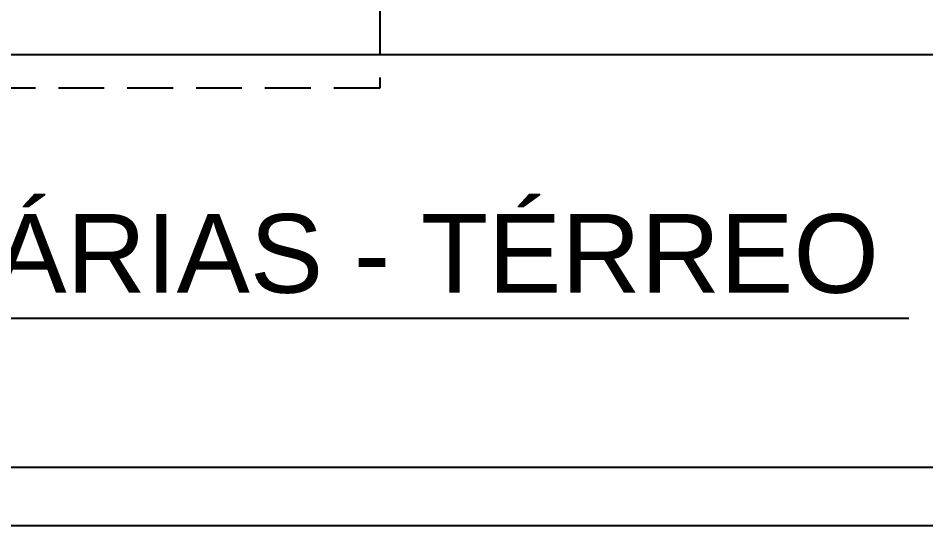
# Model space of a CAD drawing. Header units: millimetres. Extents: x 1111 to 1959, y -391 to -319.
# Drawn here: x 1402.59 to 1414.27, y -390.89 to -384.36 of the extents above; entities that cross this region are included whole.
import ezdxf
from ezdxf.enums import TextEntityAlignment as Align

# ---------------------------------------------------------------- set-up
doc = ezdxf.new("R2010")
doc.units = ezdxf.units.MM
doc.linetypes.add('HIDDEN', pattern=[0.375, 0.25, -0.125])
for name, color, linetype in [('ARQ-ALVENARIA', 4, 'Continuous'), ('ARQ-PENA-02', 2, 'Continuous'), ('ARQ-SÍMBOLOS', 2, 'Continuous'), ('ARQ-TEXTO2', 2, 'Continuous'), ('ARQ-TEXTO4', 4, 'Continuous'), ('CERCAD-1', 1, 'Continuous'), ('CERCAD-2', 7, 'Continuous')]:
    doc.layers.add(name, color=color, linetype=linetype)
doc.styles.add('ARIAL', font='arial.ttf', dxfattribs={"height": 2})
doc.styles.add('ROMANS', font='romans')

# ---------------------------------------------------------------- blocks, each defined once
blk = doc.blocks.new('*U257')
at = {"layer": 'ARQ-SÍMBOLOS'}
blk.add_line((0.6, 0), (12.612, 0), dxfattribs=at)
at = {"layer": 'ARQ-TEXTO2', "style": 'ROMANS'}
blk.add_attdef('ESCALA1', text='', height=0.2, dxfattribs=at).set_placement((0.9509, -0.1494), align=Align.TOP_LEFT)
at = {"layer": 'ARQ-TEXTO4', "style": 'ARIAL'}
blk.add_attdef('TITULODODESENHO', (0.9509, 0.1458), '', height=0.45, dxfattribs=at)
blk.add_attdef('0', text='', height=0.45, dxfattribs=at).set_placement((0, 0), align=Align.MIDDLE)
blk = doc.blocks.new('01')
at = {"layer": 'ARQ-ALVENARIA', "color": 8, "linetype": 'HIDDEN', "ltscale": 1.5}
blk.add_lwpolyline([(1144.924, -331.3113), (1144.924, -333.0863), (1129.0777, -333.0863)], dxfattribs=at)
at = {"layer": 'ARQ-PENA-02', "color": 8}
blk.add_line((1141.524, -332.8113), (1152.324, -332.8113), dxfattribs=at)

msp = doc.modelspace()

# ---------------------------------------------------------------- linework, layer by layer
at = {"layer": 'CERCAD-1'}
msp.add_lwpolyline([(1442.263, -390.141), (1379.263, -390.141), (1379.263, -347.241), (1442.263, -347.241)], close=True, dxfattribs=at)
at = {"layer": 'CERCAD-2'}
msp.add_line((1443.013, -390.891), (1375.888, -390.891), dxfattribs=at)

# ---------------------------------------------------------------- block references
at = {"xscale": 1.574902874475, "yscale": 1.574902874475, "zscale": 1.574902874475}
msp.add_blockref('01', (-395.902, 139.317), dxfattribs=at)
at = {"layer": 'ARQ-SÍMBOLOS'}
ref = msp.add_blockref('*U257', (1385.672, -388.222), dxfattribs=dict(at, xscale=2.25, yscale=2.25, zscale=2.25))
ref.add_attrib('TITULODODESENHO', 'INSTALAÇÕES SANITÁRIAS - TÉRREO', (1387.811, -387.894), dxfattribs={"layer": 'ARQ-TEXTO4', "height": 1.0125, "style": 'ARIAL'})

doc.saveas('drawing.dxf')
